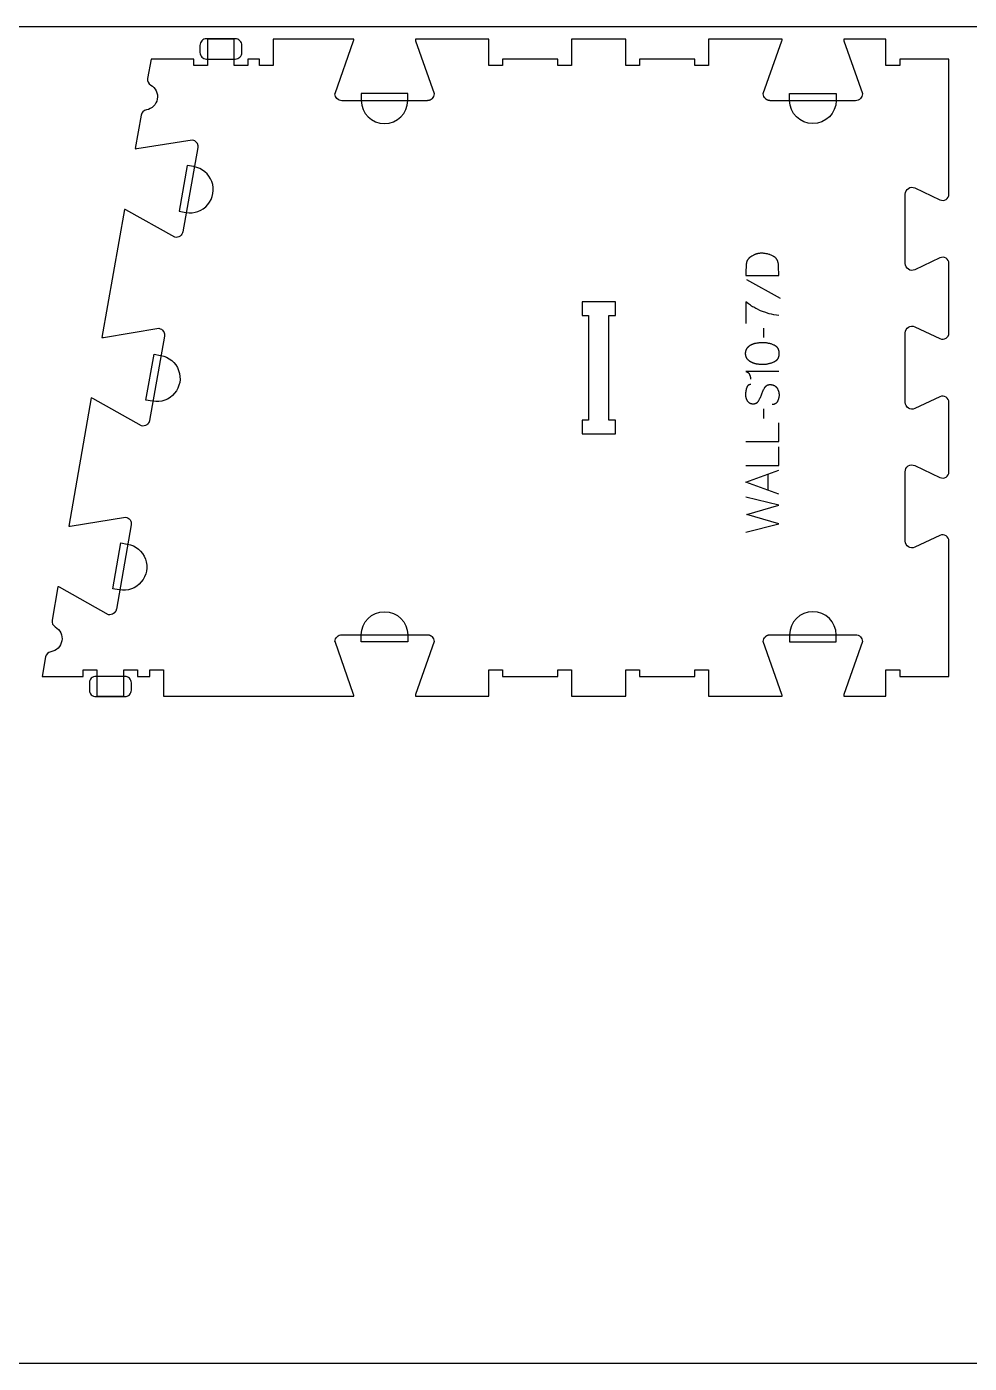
# Model space of a CAD drawing. Extents: x -1151 to 2032, y -10461 to -4867.
# Drawn here: x 98 to 959, y -9431 to -8211 of the extents above; entities that cross this region are included whole.
import ezdxf

# ---------------------------------------------------------------- set-up
doc = ezdxf.new("R2010")
doc.units = 0
for name, color, linetype in [('0_SHEET_SPRUCEPLY_2440X122', 1, 'CONTINUOUS'), ('1_ANYTOOL_1MMDEEP_LABELS_S', 2, 'CONTINUOUS'), ('3_ANYTOOL_CUTTHROUGH_INSID', 4, 'CONTINUOUS'), ('4_ANYTOOL_CUTTHROUGH_OUTSI', 5, 'CONTINUOUS'), ('5_ANYTOOL_HALF_MILL_9MM_IN', 3, 'CONTINUOUS')]:
    doc.layers.add(name, color=color, linetype=linetype)

msp = doc.modelspace()

# ---------------------------------------------------------------- linework, layer by layer
at = {"layer": '0_SHEET_SPRUCEPLY_2440X122'}
msp.add_lwpolyline([(-779.5, -8211.2), (-779.5, -9431.2), (1660.5, -9431.2), (1660.5, -8211.2)], close=True, dxfattribs=at)
at = {"layer": '1_ANYTOOL_1MMDEEP_LABELS_S'}
for points in [[(754.7, -8438.4), (784.7, -8438.4), (784.6, -8429.9), (784.6, -8429.4), (784.5, -8429), (784.5, -8428.6), (784.5, -8428.3), (784.4, -8427.9), (784.4, -8427.5), (784.3, -8427.1), (784.2, -8426.8), (784.1, -8426.4), (784, -8426.1), (783.9, -8425.8), (783.8, -8425.4), (783.7, -8425.1), (783.6, -8425), (783.6, -8424.8), (783.5, -8424.7), (783.4, -8424.5), (783.4, -8424.4), (783.3, -8424.2), (783.2, -8424.1), (783.1, -8423.9), (783, -8423.8), (782.9, -8423.7), (782.9, -8423.5), (782.8, -8423.4), (782.7, -8423.3), (782.6, -8423.1), (782.5, -8423), (782.4, -8422.9), (782.3, -8422.8), (782.2, -8422.6), (782.1, -8422.5), (781.9, -8422.4), (781.8, -8422.3), (781.7, -8422.2), (781.6, -8422), (781.5, -8421.9), (781.4, -8421.8), (781.2, -8421.7), (781.1, -8421.6), (781, -8421.5), (780.8, -8421.4), (780.7, -8421.3), (780.6, -8421.2), (780.4, -8421.1), (780.2, -8420.9), (779.9, -8420.8), (779.6, -8420.6), (778.9, -8420.3), (778.3, -8420), (777.7, -8419.7), (777, -8419.5), (776.4, -8419.2), (775.8, -8419), (775.1, -8418.8), (774.4, -8418.6), (773.8, -8418.5), (773.1, -8418.4), (772.4, -8418.2), (771.8, -8418.2), (771.1, -8418.1), (770.4, -8418), (769.7, -8418), (769, -8418), (768.4, -8418), (767.8, -8418), (767.2, -8418.1), (766.6, -8418.1), (766, -8418.2), (765.8, -8418.3), (765.5, -8418.3), (765.2, -8418.4), (764.9, -8418.5), (764.6, -8418.5), (764.4, -8418.6), (764.1, -8418.7), (763.8, -8418.8), (763.5, -8418.9), (763.3, -8419), (763, -8419.1), (762.7, -8419.2), (762.5, -8419.3), (762.2, -8419.4), (761.7, -8419.6), (761.2, -8419.9), (760.6, -8420.2), (760.1, -8420.5), (759.8, -8420.7), (759.5, -8420.9), (759.3, -8421.1), (759, -8421.3), (758.7, -8421.5), (758.4, -8421.7), (758.2, -8421.9), (758, -8422.1), (757.7, -8422.3), (757.5, -8422.6), (757.3, -8422.8), (757.1, -8423), (756.9, -8423.3), (756.7, -8423.5), (756.5, -8423.7), (756.4, -8424), (756.2, -8424.2), (756, -8424.5), (755.9, -8424.8), (755.8, -8425), (755.7, -8425.3), (755.5, -8425.5), (755.4, -8425.8), (755.3, -8426.1), (755.3, -8426.4), (755.2, -8426.6), (755.1, -8426.9), (755.1, -8427.2), (755, -8427.5), (755, -8427.8), (755, -8428.1), (754.9, -8428.4), (754.8, -8430.8), (754.7, -8433.3), (754.7, -8435.8)], [(754.4, -8509.5), (754.4, -8509.1), (754.4, -8508.8), (754.4, -8508.6), (754.5, -8508.4), (754.5, -8508.2), (754.5, -8508.1), (754.5, -8507.9), (754.5, -8507.7), (754.6, -8507.5), (754.6, -8507.4), (754.7, -8507.2), (754.7, -8507.1), (754.7, -8506.9), (754.8, -8506.7), (754.8, -8506.6), (754.9, -8506.4), (754.9, -8506.3), (755, -8506.1), (755.1, -8506), (755.1, -8505.8), (755.2, -8505.7), (755.3, -8505.6), (755.3, -8505.4), (755.4, -8505.3), (755.5, -8505.2), (755.6, -8505), (755.6, -8504.9), (755.7, -8504.8), (755.8, -8504.6), (755.9, -8504.5), (756.1, -8504.3), (756.3, -8504), (756.5, -8503.8), (756.7, -8503.6), (757, -8503.4), (757.2, -8503.2), (757.4, -8502.9), (757.6, -8502.7), (757.9, -8502.6), (758.1, -8502.4), (758.4, -8502.2), (758.7, -8502), (758.9, -8501.9), (759.2, -8501.7), (759.5, -8501.5), (759.8, -8501.4), (760.1, -8501.2), (760.4, -8501.1), (760.7, -8501), (761, -8500.9), (761.3, -8500.7), (761.6, -8500.6), (761.9, -8500.5), (762.2, -8500.4), (762.5, -8500.3), (762.9, -8500.2), (763.2, -8500.1), (763.5, -8500.1), (763.8, -8500), (764.2, -8499.9), (764.9, -8499.8), (765.5, -8499.7), (766.2, -8499.6), (766.9, -8499.5), (767.5, -8499.4), (768.2, -8499.4), (768.8, -8499.4), (769.4, -8499.3), (770, -8499.3), (770.7, -8499.3), (771.3, -8499.4), (771.9, -8499.4), (772.5, -8499.5), (773.1, -8499.5), (773.7, -8499.6), (774.4, -8499.7), (775, -8499.9), (775.6, -8500), (776.2, -8500.2), (776.8, -8500.3), (777.5, -8500.5), (778.1, -8500.7), (778.7, -8501), (779.3, -8501.2), (779.9, -8501.5), (780.2, -8501.6), (780.5, -8501.7), (780.8, -8501.9), (781, -8502), (781.1, -8502), (781.2, -8502.1), (781.4, -8502.2), (781.5, -8502.3), (781.6, -8502.4), (781.8, -8502.5), (781.9, -8502.6), (782, -8502.7), (782.1, -8502.8), (782.2, -8502.8), (782.3, -8502.9), (782.5, -8503), (782.6, -8503.1), (782.7, -8503.3), (782.8, -8503.4), (782.9, -8503.5), (783, -8503.6), (783.1, -8503.7), (783.2, -8503.8), (783.3, -8503.9), (783.3, -8504), (783.4, -8504.2), (783.5, -8504.3), (783.6, -8504.4), (783.7, -8504.5), (783.7, -8504.6), (783.8, -8504.8), (783.9, -8504.9), (784, -8505), (784, -8505.2), (784.1, -8505.3), (784.2, -8505.4), (784.2, -8505.6), (784.3, -8505.7), (784.3, -8505.9), (784.4, -8506), (784.4, -8506.2), (784.5, -8506.3), (784.5, -8506.5), (784.6, -8506.6), (784.6, -8506.8), (784.7, -8507.1), (784.7, -8507.4), (784.8, -8507.7), (784.8, -8508.1), (784.9, -8508.4), (784.9, -8508.8), (784.9, -8509.1), (784.9, -8509.5), (784.9, -8509.9), (784.9, -8510.2), (784.9, -8510.6), (784.8, -8510.9), (784.8, -8511.2), (784.7, -8511.6), (784.7, -8511.9), (784.6, -8512), (784.6, -8512.2), (784.6, -8512.3), (784.5, -8512.5), (784.5, -8512.6), (784.4, -8512.8), (784.4, -8512.9), (784.3, -8513.1), (784.3, -8513.2), (784.2, -8513.4), (784.1, -8513.5), (784.1, -8513.6), (784, -8513.8), (784, -8513.9), (783.9, -8514), (783.8, -8514.2), (783.7, -8514.3), (783.7, -8514.4), (783.6, -8514.5), (783.5, -8514.7), (783.4, -8514.8), (783.3, -8514.9), (783.2, -8515), (783.1, -8515.1), (783.1, -8515.2), (783, -8515.4), (782.9, -8515.5), (782.8, -8515.6), (782.7, -8515.7), (782.5, -8515.8), (782.4, -8515.9), (782.3, -8516), (782.2, -8516.1), (782.1, -8516.2), (782, -8516.3), (781.9, -8516.4), (781.7, -8516.5), (781.6, -8516.5), (781.5, -8516.6), (781.3, -8516.7), (781.2, -8516.8), (781.1, -8516.9), (780.9, -8517), (780.8, -8517), (780.5, -8517.2), (780.2, -8517.3), (779.9, -8517.5), (779.3, -8517.7), (778.6, -8518), (778, -8518.2), (777.4, -8518.4), (776.8, -8518.6), (776.2, -8518.7), (775.5, -8518.9), (774.9, -8519), (774.3, -8519.2), (773.7, -8519.3), (773.1, -8519.4), (772.5, -8519.4), (771.8, -8519.5), (771.2, -8519.5), (770.6, -8519.6), (770, -8519.6), (769.4, -8519.6), (768.8, -8519.5), (768.1, -8519.5), (767.5, -8519.4), (766.8, -8519.4), (766.2, -8519.3), (765.5, -8519.2), (764.8, -8519.1), (764.5, -8519.1), (764.1, -8519), (763.8, -8518.9), (763.5, -8518.8), (763.1, -8518.8), (762.8, -8518.7), (762.5, -8518.6), (762.2, -8518.5), (761.9, -8518.4), (761.6, -8518.3), (761.2, -8518.2), (760.9, -8518), (760.6, -8517.9), (760.3, -8517.8), (760, -8517.6), (759.8, -8517.5), (759.5, -8517.4), (759.2, -8517.2), (758.9, -8517), (758.6, -8516.9), (758.4, -8516.7), (758.1, -8516.5), (757.9, -8516.3), (757.6, -8516.1), (757.4, -8516), (757.2, -8515.7), (756.9, -8515.5), (756.7, -8515.3), (756.5, -8515.1), (756.3, -8514.9), (756.1, -8514.6), (755.9, -8514.4), (755.8, -8514.3), (755.7, -8514.1), (755.6, -8514), (755.6, -8513.9), (755.5, -8513.8), (755.4, -8513.6), (755.3, -8513.5), (755.3, -8513.4), (755.2, -8513.2), (755.1, -8513.1), (755.1, -8512.9), (755, -8512.8), (754.9, -8512.6), (754.9, -8512.5), (754.8, -8512.3), (754.8, -8512.2), (754.7, -8512), (754.7, -8511.9), (754.7, -8511.7), (754.6, -8511.6), (754.6, -8511.4), (754.5, -8511.2), (754.5, -8511.1), (754.5, -8510.9), (754.5, -8510.7), (754.5, -8510.6), (754.4, -8510.4), (754.4, -8510.2), (754.4, -8509.9)]]:
    msp.add_lwpolyline(points, close=True, dxfattribs=at)
for points in [[(755.1, -8441.8), (785.9, -8459)], [(784.7, -8474.7), (782.5, -8474.4), (780.3, -8474.1), (778.1, -8473.7), (776, -8473.2), (772, -8471.9), (770.9, -8471.6), (769.9, -8471.2), (768.8, -8470.8), (767.9, -8470.4), (764.6, -8468.8), (763.7, -8468.4), (762.7, -8467.9), (761.8, -8467.3), (760.8, -8466.8), (759.9, -8466.2), (758.9, -8465.5), (758, -8464.9), (757, -8464.1), (754.7, -8462.4), (754.7, -8482)], [(770.8, -8486.3), (770.9, -8495)], [(784.7, -8526), (754.6, -8526), (754.8, -8526), (754.9, -8526), (755.1, -8526.1), (755.2, -8526.1), (755.3, -8526.1), (755.5, -8526.2), (755.6, -8526.2), (755.7, -8526.3), (755.9, -8526.3), (756, -8526.4), (756.1, -8526.4), (756.1, -8526.4), (756.2, -8526.5), (756.2, -8526.5), (756.3, -8526.5), (756.4, -8526.6), (756.4, -8526.6), (756.5, -8526.6), (756.5, -8526.7), (756.6, -8526.7), (756.6, -8526.8), (756.7, -8526.8), (756.7, -8526.8), (756.8, -8526.9), (756.8, -8526.9), (756.9, -8527), (756.9, -8527), (757, -8527.1), (757, -8527.1), (757.1, -8527.2), (757.1, -8527.2), (757.2, -8527.2), (757.3, -8527.4), (757.4, -8527.5), (757.4, -8527.6), (757.5, -8527.7), (757.6, -8527.8), (757.7, -8527.9), (757.8, -8528.1), (757.8, -8528.2), (757.9, -8528.3), (758, -8528.5), (758, -8528.6), (758.1, -8528.9), (758.2, -8529.2), (758.3, -8529.5), (758.4, -8529.7), (758.5, -8530), (758.6, -8530.3), (758.7, -8530.6), (758.7, -8530.9), (758.8, -8531.1), (758.9, -8531.4), (758.9, -8531.7), (758.9, -8531.9), (759, -8532.2), (759, -8532.5), (759, -8532.7), (759, -8533)], [(759.2, -8537.9), (759.1, -8537.9), (759, -8537.9), (758.9, -8537.9), (758.8, -8537.9), (758.7, -8537.9), (758.6, -8537.9), (758.5, -8537.9), (758.4, -8537.9), (758.3, -8537.9), (758.3, -8538), (758.2, -8538), (758.1, -8538), (758, -8538), (757.9, -8538), (757.9, -8538.1), (757.8, -8538.1), (757.7, -8538.1), (757.6, -8538.1), (757.5, -8538.2), (757.5, -8538.2), (757.4, -8538.2), (757.3, -8538.3), (757.3, -8538.3), (757.2, -8538.4), (757.1, -8538.4), (757, -8538.4), (757, -8538.5), (756.9, -8538.5), (756.9, -8538.6), (756.8, -8538.6), (756.7, -8538.7), (756.7, -8538.7), (756.6, -8538.8), (756.5, -8538.8), (756.5, -8538.9), (756.4, -8539), (756.4, -8539), (756.3, -8539.1), (756.3, -8539.1), (756.2, -8539.2), (756.2, -8539.3), (756.1, -8539.3), (756.1, -8539.4), (756, -8539.5), (756, -8539.6), (755.9, -8539.6), (755.9, -8539.7), (755.8, -8539.8), (755.8, -8539.9), (755.7, -8539.9), (755.7, -8540), (755.6, -8540.2), (755.5, -8540.4), (755.5, -8540.6), (755.4, -8540.7), (755.3, -8540.9), (755.3, -8541.1), (755, -8542), (754.8, -8542.7), (754.7, -8543.5), (754.5, -8544.3), (754.5, -8544.7), (754.4, -8545.1), (754.4, -8545.4), (754.4, -8545.8), (754.3, -8546.2), (754.3, -8546.5), (754.3, -8546.9), (754.3, -8547.2), (754.3, -8547.4), (754.3, -8547.6), (754.3, -8547.8), (754.3, -8548), (754.4, -8548.2), (754.4, -8548.4), (754.4, -8548.6), (754.4, -8548.8), (754.5, -8549), (754.5, -8549.1), (754.5, -8549.3), (754.6, -8549.5), (754.6, -8549.7), (754.7, -8549.9), (754.7, -8550), (754.8, -8550.2), (754.8, -8550.4), (754.9, -8550.6), (755, -8550.7), (755, -8550.9), (755.1, -8551.1), (755.2, -8551.2), (755.3, -8551.4), (755.3, -8551.6), (755.4, -8551.7), (755.5, -8551.9), (755.6, -8552.1), (755.7, -8552.2), (755.8, -8552.4), (755.9, -8552.5), (756, -8552.7), (756.1, -8552.9), (756.3, -8553), (756.4, -8553.2), (756.5, -8553.3), (756.6, -8553.4), (756.7, -8553.6), (756.9, -8553.7), (757, -8553.8), (757.1, -8553.9), (757.3, -8554.1), (757.4, -8554.2), (757.6, -8554.3), (757.7, -8554.4), (757.9, -8554.5), (758, -8554.6), (758.2, -8554.6), (758.3, -8554.7), (758.5, -8554.8), (758.7, -8554.9), (758.9, -8554.9), (759, -8555), (759.2, -8555.1), (759.4, -8555.1), (759.6, -8555.1), (759.7, -8555.2), (759.9, -8555.2), (760.1, -8555.3), (760.3, -8555.3), (760.5, -8555.3), (760.7, -8555.3), (760.9, -8555.3), (761.1, -8555.3), (761.3, -8555.3), (761.6, -8555.3), (761.8, -8555.3), (762, -8555.3), (762.2, -8555.3), (762.4, -8555.3), (762.6, -8555.2), (762.8, -8555.2), (763, -8555.2), (763.1, -8555.1), (763.3, -8555.1), (763.5, -8555), (763.7, -8554.9), (763.8, -8554.9), (763.9, -8554.9), (763.9, -8554.8), (764, -8554.8), (764.1, -8554.8), (764.2, -8554.7), (764.3, -8554.7), (764.3, -8554.6), (764.4, -8554.6), (764.5, -8554.5), (764.6, -8554.5), (764.7, -8554.5), (764.7, -8554.4), (764.8, -8554.3), (764.9, -8554.3), (764.9, -8554.2), (765, -8554.2), (765.1, -8554.1), (765.2, -8554.1), (765.2, -8554), (765.3, -8553.9), (765.4, -8553.9), (765.4, -8553.8), (765.5, -8553.8), (765.6, -8553.6), (765.7, -8553.5), (765.9, -8553.3), (766, -8553.2), (766.1, -8553), (766.2, -8552.9), (766.3, -8552.7), (766.4, -8552.5), (766.8, -8551.8), (767.2, -8551.1), (767.5, -8550.3), (767.9, -8549.6), (768.2, -8548.8), (768.6, -8548), (768.9, -8547.2), (769.2, -8546.3), (769.5, -8545.5), (769.8, -8544.7), (770.2, -8543.9), (770.6, -8543.2), (770.9, -8542.4), (771.3, -8541.7), (771.7, -8541), (772.1, -8540.3), (772.3, -8540.1), (772.4, -8540), (772.5, -8539.8), (772.5, -8539.7), (772.6, -8539.7), (772.7, -8539.6), (772.7, -8539.5), (772.8, -8539.5), (772.9, -8539.4), (772.9, -8539.3), (773, -8539.3), (773.1, -8539.2), (773.1, -8539.1), (773.2, -8539.1), (773.3, -8539), (773.3, -8539), (773.4, -8538.9), (773.5, -8538.9), (773.6, -8538.8), (773.6, -8538.7), (773.7, -8538.7), (773.8, -8538.7), (773.9, -8538.6), (773.9, -8538.6), (774, -8538.5), (774.1, -8538.5), (774.2, -8538.4), (774.3, -8538.4), (774.4, -8538.4), (774.4, -8538.3), (774.5, -8538.3), (774.6, -8538.2), (774.7, -8538.2), (774.8, -8538.2), (774.9, -8538.2), (775, -8538.1), (775.1, -8538.1), (775.3, -8538.1), (775.5, -8538), (775.6, -8538), (775.8, -8537.9), (776.1, -8537.9), (776.3, -8537.9), (776.5, -8537.9), (776.7, -8537.9), (776.9, -8537.9), (777.1, -8537.9), (777.4, -8537.9), (777.6, -8537.9), (777.8, -8537.9), (778, -8538), (778.3, -8538), (778.5, -8538), (778.7, -8538.1), (778.9, -8538.1), (779.1, -8538.2), (779.3, -8538.2), (779.5, -8538.3), (779.7, -8538.3), (779.9, -8538.4), (780.1, -8538.5), (780.3, -8538.6), (780.5, -8538.7), (780.7, -8538.7), (780.8, -8538.8), (781, -8538.9), (781.2, -8539.1), (781.3, -8539.2), (781.5, -8539.3), (781.7, -8539.4), (781.8, -8539.5), (782, -8539.7), (782.1, -8539.8), (782.2, -8539.9), (782.4, -8540.1), (782.5, -8540.2), (782.7, -8540.4), (782.8, -8540.6), (782.9, -8540.7), (783, -8540.9), (783.1, -8541.1), (783.4, -8541.4), (783.6, -8541.8), (783.8, -8542.2), (783.9, -8542.5), (784.1, -8542.9), (784.3, -8543.3), (784.3, -8543.5), (784.4, -8543.7), (784.5, -8543.9), (784.5, -8544.1), (784.6, -8544.3), (784.6, -8544.4), (784.7, -8544.6), (784.7, -8544.8), (784.8, -8545), (784.8, -8545.2), (784.8, -8545.4), (784.9, -8545.6), (784.9, -8545.8), (784.9, -8546), (785, -8546.4), (785, -8546.9), (785, -8547.3), (785, -8547.7), (785, -8548.1), (785, -8548.5), (784.9, -8548.9), (784.9, -8549.3), (784.8, -8549.7), (784.7, -8550.1), (784.6, -8550.4), (784.5, -8550.8), (784.4, -8551.2), (784.3, -8551.6), (784.1, -8551.9), (784, -8552.3), (783.8, -8552.6), (783.6, -8553), (783.5, -8553.3), (783.4, -8553.5), (783.3, -8553.7), (783.1, -8553.8), (783, -8554), (782.9, -8554.1), (782.8, -8554.3), (782.7, -8554.4), (782.6, -8554.5), (782.4, -8554.7), (782.3, -8554.8), (782.2, -8554.9), (782.1, -8555), (782, -8555.1), (781.9, -8555.1), (781.9, -8555.2), (781.8, -8555.2), (781.7, -8555.3), (781.6, -8555.3), (781.6, -8555.3), (781.5, -8555.4), (781.4, -8555.4), (781.3, -8555.5), (781.3, -8555.5), (781.2, -8555.5), (781.1, -8555.6), (781, -8555.6), (781, -8555.7), (780.9, -8555.7), (780.8, -8555.7), (780.7, -8555.8), (780.6, -8555.8), (780.6, -8555.8), (780.4, -8555.9), (780.2, -8555.9), (780.1, -8555.9), (779.9, -8556), (779.7, -8556), (779.5, -8556), (779.4, -8556.1), (779.2, -8556.1), (779, -8556.1), (778.8, -8556.1)], [(770.8, -8560.1), (770.9, -8568.9)], [(754.7, -8589.8), (784.7, -8589.8), (784.7, -8572.7)], [(754.7, -8611.7), (784.7, -8611.7), (784.7, -8594.6)], [(784.7, -8637.9), (754.7, -8627), (784.7, -8615.9)], [(775.1, -8634.4), (775.1, -8619.5)], [(754.7, -8672.6), (784.7, -8664.9), (755.6, -8656.4), (784.7, -8648), (754.7, -8640.5)]]:
    msp.add_lwpolyline(points, dxfattribs=at)
at = {"layer": '3_ANYTOOL_CUTTHROUGH_INSID', "color": 4}
msp.add_lwpolyline([(605.3, -8582.7), (635.6, -8582.7), (635.6, -8570.2), (629.6, -8570.2), (629.6, -8474.7), (635.6, -8474.7), (635.6, -8462.2), (605.1, -8462.2), (605.1, -8474.7), (611.1, -8474.7), (611.1, -8570.2), (605.1, -8570.2), (605.1, -8582.7)], close=True, dxfattribs=at)
at = {"layer": '4_ANYTOOL_CUTTHROUGH_OUTSI', "color": 5}
msp.add_lwpolyline([(470.3, -8222.7), (452.9, -8222.7, 0.061485), (453.1, -8224), (470, -8272.3), (470, -8272.4), (470, -8272.4), (470, -8272.4, -0.198912), (468.2, -8276.8), (468.1, -8276.9), (468, -8277), (467.9, -8277.1), (467.8, -8277.2), (467.6, -8277.3), (467.5, -8277.4), (467.4, -8277.5), (467.3, -8277.6), (467.1, -8277.7), (467, -8277.8), (466.9, -8277.8), (466.7, -8277.9), (466.6, -8278), (466.5, -8278.1), (466.3, -8278.1), (466.2, -8278.2), (466, -8278.2), (465.9, -8278.3), (465.7, -8278.3), (465.6, -8278.4), (465.4, -8278.4), (465.3, -8278.5), (465.1, -8278.5), (465, -8278.5), (464.8, -8278.6), (464.7, -8278.6), (464.5, -8278.6), (464.4, -8278.6), (464.2, -8278.6), (464.1, -8278.6), (463.9, -8278.7), (463.8, -8278.7), (385.8, -8278.7, -0.414214), (379.5, -8272.4), (379.5, -8272.4), (379.6, -8272.3), (396.4, -8224), (396.4, -8224, 0.061485), (396.7, -8222.7), (323.1, -8222.7), (323.1, -8246.7), (310.6, -8246.7), (310.6, -8240.7), (300.1, -8240.7), (300.1, -8246.7), (287.6, -8246.7), (287.6, -8222.7), (263.1, -8222.7), (263.1, -8246.7), (250.6, -8246.7), (250.6, -8240.7), (211.6, -8240.7), (208.4, -8258.4), (208.4, -8258.4, 0.317837), (211.3, -8264.4, -0.317837), (217.3, -8277.2, -0.317837), (207.3, -8287.2, 0.317837), (202.5, -8291.9), (197.1, -8322.5, 0.061485), (198.5, -8322.5), (249, -8314.3), (249.1, -8314.3), (249.1, -8314.3), (249.1, -8314.3, -0.198912), (253.1, -8316.9), (253.2, -8317), (253.3, -8317.1), (253.4, -8317.2), (253.5, -8317.4), (253.5, -8317.5), (253.6, -8317.6), (253.7, -8317.8), (253.7, -8317.9), (253.8, -8318), (253.9, -8318.2), (253.9, -8318.3), (254, -8318.5), (254, -8318.6), (254, -8318.8), (254.1, -8318.9), (254.1, -8319.1), (254.2, -8319.2), (254.2, -8319.4), (254.2, -8319.5), (254.2, -8319.7), (254.2, -8319.8), (254.3, -8320), (254.3, -8320.2), (254.3, -8320.3), (254.3, -8320.5), (254.3, -8320.6), (254.3, -8320.8), (254.3, -8320.9), (254.2, -8321.1), (254.2, -8321.2), (254.2, -8321.4), (254.2, -8321.5), (240.6, -8398.3, -0.414214), (233.4, -8403.4), (233.4, -8403.4), (233.3, -8403.4), (188.7, -8378.4), (188.7, -8378.4, 0.061485), (187.4, -8377.9), (166.8, -8494.8, 0.061485), (168.2, -8494.8), (218.7, -8486.5), (218.7, -8486.5), (218.7, -8486.5), (218.7, -8486.5, -0.198912), (222.8, -8489.1), (222.9, -8489.2), (222.9, -8489.3), (223, -8489.5), (223.1, -8489.6), (223.2, -8489.7), (223.2, -8489.9), (223.3, -8490), (223.4, -8490.2), (223.4, -8490.3), (223.5, -8490.4), (223.5, -8490.6), (223.6, -8490.7), (223.6, -8490.9), (223.7, -8491), (223.7, -8491.2), (223.8, -8491.3), (223.8, -8491.5), (223.8, -8491.6), (223.8, -8491.8), (223.9, -8491.9), (223.9, -8492.1), (223.9, -8492.2), (223.9, -8492.4), (223.9, -8492.6), (223.9, -8492.7), (223.9, -8492.9), (223.9, -8493), (223.9, -8493.2), (223.9, -8493.3), (223.9, -8493.5), (223.8, -8493.6), (223.8, -8493.8), (210.3, -8570.6), (210.2, -8570.7), (210.2, -8570.9), (210.2, -8571), (210.1, -8571.2), (210.1, -8571.3), (210, -8571.5), (210, -8571.6), (209.9, -8571.7), (209.9, -8571.9), (209.8, -8572), (209.8, -8572.2), (209.7, -8572.3), (209.6, -8572.5), (209.5, -8572.6), (209.5, -8572.7), (209.4, -8572.9), (209.3, -8573), (209.2, -8573.1), (209.1, -8573.2), (209, -8573.4), (208.9, -8573.5), (208.8, -8573.6), (208.7, -8573.7), (208.6, -8573.8), (208.5, -8573.9), (208.4, -8574), (208.3, -8574.1), (208.2, -8574.2), (208.1, -8574.3), (207.9, -8574.4), (207.8, -8574.5), (207.7, -8574.6, -0.198912), (203, -8575.6), (203, -8575.6), (202.9, -8575.6), (158.3, -8550.6), (158.3, -8550.6, 0.061485), (157, -8550.1), (136.4, -8667, 0.061485), (137.8, -8667), (188.3, -8658.8), (188.3, -8658.8), (188.4, -8658.8), (188.4, -8658.8, -0.414214), (193.4, -8666), (179.9, -8742.8), (179.9, -8743), (179.8, -8743.1), (179.8, -8743.3), (179.8, -8743.4), (179.7, -8743.6), (179.7, -8743.7), (179.6, -8743.8), (179.6, -8744), (179.5, -8744.1), (179.4, -8744.3), (179.4, -8744.4), (179.3, -8744.6), (179.2, -8744.7), (179.2, -8744.8), (179.1, -8745), (179, -8745.1), (178.9, -8745.2), (178.8, -8745.4), (178.7, -8745.5), (178.6, -8745.6), (178.6, -8745.7), (178.5, -8745.8), (178.3, -8746), (178.2, -8746.1), (178.1, -8746.2), (178, -8746.3), (177.9, -8746.4), (177.8, -8746.5), (177.7, -8746.6), (177.6, -8746.7), (177.4, -8746.8), (177.3, -8746.9, -0.198912), (172.7, -8747.9), (172.6, -8747.9), (128, -8722.8), (128, -8722.8, 0.061485), (126.6, -8722.4), (121.2, -8753, 0.317837), (124.1, -8759, -0.317837), (130.1, -8771.8, -0.317837), (120.1, -8781.8, 0.317837), (115.3, -8786.5), (112.2, -8804.2), (149.7, -8804.2), (149.7, -8798.2), (162.2, -8798.2), (162.2, -8822.2), (186.7, -8822.2), (186.7, -8798.2), (199.2, -8798.2), (199.2, -8804.2), (210.4, -8804.2), (210.4, -8798.2), (222.9, -8798.2), (222.9, -8822.2), (396.7, -8822.2), (396.7, -8822.2, 0.061485), (396.4, -8820.8), (379.6, -8772.5), (379.5, -8772.4), (379.5, -8772.4), (379.5, -8772.4, -0.414214), (385.8, -8766.2), (463.8, -8766.2), (463.9, -8766.2), (464.1, -8766.2), (464.2, -8766.2), (464.4, -8766.2), (464.5, -8766.2), (464.7, -8766.2), (464.8, -8766.2), (465, -8766.3), (465.1, -8766.3), (465.3, -8766.3), (465.4, -8766.4), (465.6, -8766.4), (465.7, -8766.5), (465.9, -8766.5), (466, -8766.6), (466.2, -8766.6), (466.3, -8766.7), (466.5, -8766.8), (466.6, -8766.8), (466.7, -8766.9), (466.9, -8767), (467, -8767), (467.1, -8767.1), (467.3, -8767.2), (467.4, -8767.3), (467.5, -8767.4), (467.6, -8767.5), (467.8, -8767.6), (467.9, -8767.7), (468, -8767.8), (468.1, -8767.9), (468.2, -8768, -0.198912), (470, -8772.4), (470, -8772.4), (470, -8772.5), (453.1, -8820.8), (453.1, -8820.8, 0.061485), (452.9, -8822.2), (470.3, -8822.2), (520.1, -8822.2), (520.1, -8798.2), (532.6, -8798.2), (532.6, -8804.2), (583.1, -8804.2), (583.1, -8798.2), (595.6, -8798.2), (595.6, -8822.2), (645.1, -8822.2), (645.1, -8798.2), (657.6, -8798.2), (657.6, -8804.2), (708.1, -8804.2), (708.1, -8798.2), (720.6, -8798.2), (720.6, -8822.2), (770.3, -8822.2), (787.8, -8822.2), (787.8, -8822.2, 0.061486), (787.5, -8820.8), (770.6, -8772.5), (770.6, -8772.4), (770.6, -8772.4), (770.6, -8772.4, -0.198912), (772.5, -8768), (772.6, -8767.9), (772.7, -8767.8), (772.8, -8767.7), (772.9, -8767.6), (773, -8767.5), (773.1, -8767.4), (773.3, -8767.3), (773.4, -8767.2), (773.5, -8767.1), (773.7, -8767), (773.8, -8767), (773.9, -8766.9), (774.1, -8766.8), (774.2, -8766.8), (774.3, -8766.7), (774.5, -8766.6), (774.6, -8766.6), (774.8, -8766.5), (774.9, -8766.5), (775.1, -8766.4), (775.2, -8766.4), (775.4, -8766.3), (775.5, -8766.3), (775.7, -8766.3), (775.8, -8766.2), (776, -8766.2), (776.1, -8766.2), (776.3, -8766.2), (776.4, -8766.2), (776.6, -8766.2), (776.7, -8766.2), (776.9, -8766.2), (854.9, -8766.2, -0.414214), (861.1, -8772.4), (861.1, -8772.4), (861.1, -8772.5), (844.2, -8820.8), (844.2, -8820.8, 0.061485), (844, -8822.2), (882.6, -8822.2), (882.6, -8798.2), (895.1, -8798.2), (895.1, -8804.2), (940.1, -8804.2), (940.1, -8680.8), (940.1, -8680.8, 0.551268), (931.9, -8675.6), (909, -8686.4, -0.551268), (900.1, -8680.8), (900.1, -8617.4, -0.257375), (903, -8612.1, -0.257375), (909, -8611.8), (931.9, -8622.6, 0.551268), (940.1, -8617.5), (940.1, -8554.1, 0.551268), (931.9, -8548.9), (909, -8559.7, -0.551268), (900.1, -8554.1), (900.1, -8490.7, -0.551268), (909, -8485.1), (931.9, -8495.9, 0.551268), (940.1, -8490.8), (940.1, -8427.4, 0.551268), (931.9, -8422.2), (909, -8433, -0.551268), (900.1, -8427.4), (900.1, -8364, -0.551268), (909, -8358.4), (931.9, -8369.2, 0.551268), (940.1, -8364.1), (940.1, -8240.7), (895.1, -8240.7), (895.1, -8246.7), (882.6, -8246.7), (882.6, -8222.7), (844, -8222.7), (844, -8222.7, 0.061485), (844.2, -8224), (861.1, -8272.3), (861.1, -8272.4), (861.1, -8272.4), (861.1, -8272.4, -0.414214), (854.9, -8278.7), (776.9, -8278.7), (776.7, -8278.7), (776.6, -8278.6), (776.4, -8278.6), (776.3, -8278.6), (776.1, -8278.6), (776, -8278.6), (775.8, -8278.6), (775.7, -8278.5), (775.5, -8278.5), (775.4, -8278.5), (775.2, -8278.4), (775.1, -8278.4), (774.9, -8278.3), (774.8, -8278.3), (774.6, -8278.2), (774.5, -8278.2), (774.3, -8278.1), (774.2, -8278.1), (774.1, -8278), (773.9, -8277.9), (773.8, -8277.8), (773.7, -8277.8), (773.5, -8277.7), (773.4, -8277.6), (773.3, -8277.5), (773.1, -8277.4), (773, -8277.3), (772.9, -8277.2), (772.8, -8277.1), (772.7, -8277), (772.6, -8276.9), (772.5, -8276.8, -0.198912), (770.6, -8272.4), (770.6, -8272.4), (770.6, -8272.3), (787.5, -8224), (787.5, -8224, 0.061485), (787.8, -8222.7), (770.3, -8222.7), (720.6, -8222.7), (720.6, -8246.7), (708.1, -8246.7), (708.1, -8240.7), (657.6, -8240.7), (657.6, -8246.7), (645.1, -8246.7), (645.1, -8222.7), (595.6, -8222.7), (595.6, -8246.7), (583.1, -8246.7), (583.1, -8240.7), (532.6, -8240.7), (532.6, -8246.7), (520.1, -8246.7), (520.1, -8222.7), (470.3, -8222.7)], format="xyb", close=True, dxfattribs=at)
at = {"layer": '5_ANYTOOL_HALF_MILL_9MM_IN', "color": 3}
for points in [[(262.2, -8222.2, 0.414214), (256.2, -8228.2), (256.2, -8234.7, 0.414214), (262.2, -8240.7), (288.5, -8240.7, 0.414214), (294.5, -8234.7), (294.5, -8228.2, 0.414214), (288.5, -8222.2)], [(403.5, -8278.4, 1), (446, -8278.4), (446, -8278.2), (446, -8272.2), (403.5, -8272.2), (403.5, -8278.2), (403.5, -8278.4)], [(837.1, -8278.4, -1), (794.6, -8278.4), (794.6, -8278.2), (794.6, -8272.2), (837.1, -8272.2), (837.1, -8278.2), (837.1, -8278.4)], [(243.5, -8380.8, 1), (250.8, -8339), (250.6, -8338.9), (244.7, -8337.9), (237.3, -8379.7), (243.2, -8380.8), (243.5, -8380.8)], [(220.5, -8511.2, -1), (213.1, -8553.1), (212.9, -8553), (206.9, -8552), (214.3, -8510.1), (220.2, -8511.2), (220.5, -8511.2)], [(190.1, -8683.4, -1), (182.7, -8725.3), (182.5, -8725.3), (176.6, -8724.2), (184, -8682.4), (189.9, -8683.4), (190.1, -8683.4)], [(403.5, -8766.4, -1), (446, -8766.4), (446, -8766.7), (446, -8772.7), (403.5, -8772.7), (403.5, -8766.7), (403.5, -8766.4)], [(837.1, -8766.4, 1), (794.6, -8766.4), (794.6, -8766.7), (794.6, -8772.7), (837.1, -8772.7), (837.1, -8766.7), (837.1, -8766.4)], [(161.3, -8804.2, 0.414214), (155.3, -8810.2), (155.3, -8816.7, 0.414214), (161.3, -8822.7), (187.6, -8822.7, 0.414214), (193.6, -8816.7), (193.6, -8810.2, 0.414214), (187.6, -8804.2)]]:
    msp.add_lwpolyline(points, format="xyb", close=True, dxfattribs=at)

doc.saveas('drawing.dxf')
